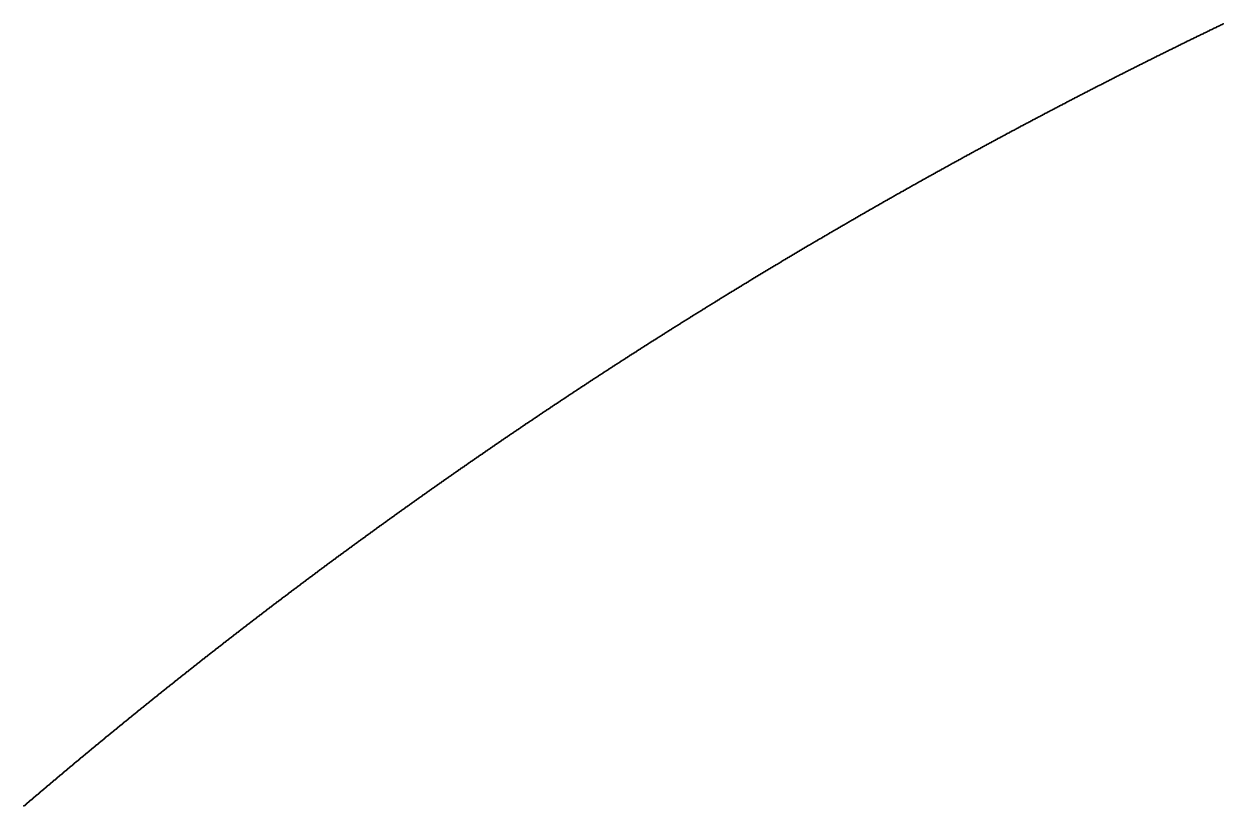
# Model space of a CAD drawing. Header units: metres. Extents: x -84 to 84, y -84 to 84.
# Drawn here: x -54.68 to -36.49, y 63.92 to 75.77 of the extents above; entities that cross this region are included whole.
import ezdxf

# ---------------------------------------------------------------- set-up
doc = ezdxf.new("R2010")
doc.units = ezdxf.units.M

msp = doc.modelspace()

# ---------------------------------------------------------------- linework, layer by layer
for p in [(-36.716, 75.665), (-36.703, 75.672), (-36.69, 75.678), (-36.677, 75.684), (-36.663, 75.691), (-36.65, 75.697), (-36.637, 75.704), (-36.624, 75.71), (-36.61, 75.716), (-36.597, 75.723), (-36.584, 75.729), (-36.571, 75.736), (-36.558, 75.742), (-36.544, 75.748), (-36.531, 75.755), (-36.518, 75.761), (-36.505, 75.767), (-36.491, 75.774), (-37.099, 75.479), (-37.086, 75.485), (-37.072, 75.492), (-37.059, 75.498), (-37.046, 75.505), (-37.033, 75.511), (-37.02, 75.517), (-37.006, 75.524), (-36.993, 75.53), (-36.98, 75.537), (-36.967, 75.543), (-36.954, 75.55), (-36.941, 75.556), (-36.927, 75.563), (-36.914, 75.569), (-36.901, 75.575), (-36.888, 75.582), (-36.875, 75.588), (-36.861, 75.595), (-36.848, 75.601), (-36.835, 75.608), (-36.822, 75.614), (-36.809, 75.62), (-36.795, 75.627), (-36.782, 75.633), (-36.769, 75.64), (-36.756, 75.646), (-36.743, 75.652), (-36.729, 75.659), (-37.467, 75.297), (-37.454, 75.303), (-37.441, 75.31), (-37.428, 75.316), (-37.415, 75.323), (-37.402, 75.329), (-37.388, 75.336), (-37.375, 75.342), (-37.362, 75.349), (-37.349, 75.355), (-37.336, 75.362), (-37.323, 75.368), (-37.309, 75.375), (-37.296, 75.381), (-37.283, 75.388), (-37.27, 75.394), (-37.257, 75.401), (-37.244, 75.407), (-37.23, 75.414), (-37.217, 75.42), (-37.204, 75.427), (-37.191, 75.433), (-37.178, 75.44), (-37.165, 75.446), (-37.151, 75.453), (-37.138, 75.459), (-37.125, 75.466), (-37.112, 75.472), (-37.822, 75.12), (-37.809, 75.126), (-37.796, 75.133), (-37.782, 75.139), (-37.769, 75.146), (-37.756, 75.153), (-37.743, 75.159), (-37.73, 75.166), (-37.717, 75.172), (-37.704, 75.179), (-37.691, 75.185), (-37.677, 75.192), (-37.664, 75.199), (-37.651, 75.205), (-37.638, 75.212), (-37.625, 75.218), (-37.612, 75.225), (-37.599, 75.231), (-37.586, 75.238), (-37.572, 75.244), (-37.559, 75.251), (-37.546, 75.258), (-37.533, 75.264), (-37.52, 75.271), (-37.507, 75.277), (-37.494, 75.284), (-37.48, 75.29), (-38.189, 74.934), (-38.175, 74.941), (-38.162, 74.947), (-38.149, 74.954), (-38.136, 74.961), (-38.123, 74.967), (-38.11, 74.974), (-38.097, 74.981), (-38.084, 74.987), (-38.071, 74.994), (-38.058, 75.001), (-38.045, 75.007), (-38.031, 75.014), (-38.018, 75.02), (-38.005, 75.027), (-37.992, 75.034), (-37.979, 75.04), (-37.966, 75.047), (-37.953, 75.054), (-37.94, 75.06), (-37.927, 75.067), (-37.914, 75.073), (-37.9, 75.08), (-37.887, 75.087), (-37.874, 75.093), (-37.861, 75.1), (-37.848, 75.106), (-37.835, 75.113), (-38.541, 74.754), (-38.528, 74.76), (-38.515, 74.767), (-38.502, 74.774), (-38.489, 74.78), (-38.476, 74.787), (-38.463, 74.794), (-38.45, 74.801), (-38.437, 74.807), (-38.424, 74.814), (-38.411, 74.821), (-38.398, 74.827), (-38.385, 74.834), (-38.372, 74.841), (-38.359, 74.847), (-38.345, 74.854), (-38.332, 74.861), (-38.319, 74.867), (-38.306, 74.874), (-38.293, 74.881), (-38.28, 74.887), (-38.267, 74.894), (-38.254, 74.901), (-38.241, 74.907), (-38.228, 74.914), (-38.215, 74.921), (-38.202, 74.927), (-38.893, 74.571), (-38.88, 74.578), (-38.867, 74.585), (-38.854, 74.592), (-38.841, 74.598), (-38.828, 74.605), (-38.815, 74.612), (-38.802, 74.619), (-38.789, 74.626), (-38.776, 74.632), (-38.763, 74.639), (-38.75, 74.646), (-38.737, 74.653), (-38.724, 74.659), (-38.711, 74.666), (-38.698, 74.673), (-38.685, 74.68), (-38.672, 74.686), (-38.659, 74.693), (-38.646, 74.7), (-38.633, 74.706), (-38.62, 74.713), (-38.607, 74.72), (-38.594, 74.727), (-38.58, 74.733), (-38.567, 74.74), (-38.554, 74.747), (-39.244, 74.387), (-39.231, 74.394), (-39.218, 74.401), (-39.205, 74.408), (-39.192, 74.415), (-39.179, 74.422), (-39.166, 74.428), (-39.153, 74.435), (-39.14, 74.442), (-39.127, 74.449), (-39.114, 74.456), (-39.101, 74.463), (-39.088, 74.469), (-39.075, 74.476), (-39.062, 74.483), (-39.049, 74.49), (-39.036, 74.497), (-39.023, 74.503), (-39.01, 74.51), (-38.997, 74.517), (-38.984, 74.524), (-38.971, 74.531), (-38.958, 74.537), (-38.945, 74.544), (-38.932, 74.551), (-38.919, 74.558), (-38.906, 74.565), (-39.582, 74.209), (-39.569, 74.216), (-39.556, 74.223), (-39.543, 74.23), (-39.53, 74.236), (-39.517, 74.243), (-39.504, 74.25), (-39.491, 74.257), (-39.478, 74.264), (-39.465, 74.271), (-39.452, 74.278), (-39.439, 74.285), (-39.426, 74.291), (-39.413, 74.298), (-39.4, 74.305), (-39.387, 74.312), (-39.374, 74.319), (-39.361, 74.326), (-39.348, 74.333), (-39.335, 74.34), (-39.322, 74.346), (-39.309, 74.353), (-39.296, 74.36), (-39.283, 74.367), (-39.27, 74.374), (-39.257, 74.381), (-39.918, 74.029), (-39.905, 74.036), (-39.892, 74.043), (-39.879, 74.05), (-39.866, 74.057), (-39.853, 74.063), (-39.84, 74.07), (-39.828, 74.077), (-39.815, 74.084), (-39.802, 74.091), (-39.789, 74.098), (-39.776, 74.105), (-39.763, 74.112), (-39.75, 74.119), (-39.737, 74.126), (-39.724, 74.133), (-39.711, 74.14), (-39.698, 74.147), (-39.685, 74.154), (-39.672, 74.161), (-39.659, 74.167), (-39.646, 74.174), (-39.633, 74.181), (-39.62, 74.188), (-39.608, 74.195), (-39.595, 74.202), (-40.254, 73.847), (-40.241, 73.854), (-40.228, 73.861), (-40.215, 73.868), (-40.202, 73.875), (-40.189, 73.882), (-40.176, 73.889), (-40.163, 73.896), (-40.15, 73.903), (-40.138, 73.91), (-40.125, 73.917), (-40.112, 73.924), (-40.099, 73.931), (-40.086, 73.938), (-40.073, 73.945), (-40.06, 73.952), (-40.047, 73.959), (-40.034, 73.966), (-40.021, 73.973), (-40.008, 73.98), (-39.996, 73.987), (-39.983, 73.994), (-39.97, 74.001), (-39.957, 74.008), (-39.944, 74.015), (-39.931, 74.022), (-40.588, 73.664), (-40.576, 73.671), (-40.563, 73.678), (-40.55, 73.685), (-40.537, 73.692), (-40.524, 73.699), (-40.511, 73.706), (-40.498, 73.713), (-40.486, 73.72), (-40.473, 73.727), (-40.46, 73.734), (-40.447, 73.742), (-40.434, 73.749), (-40.421, 73.756), (-40.408, 73.763), (-40.395, 73.77), (-40.383, 73.777), (-40.37, 73.784), (-40.357, 73.791), (-40.344, 73.798), (-40.331, 73.805), (-40.318, 73.812), (-40.305, 73.819), (-40.292, 73.826), (-40.279, 73.833), (-40.267, 73.84), (-40.922, 73.479), (-40.91, 73.486), (-40.897, 73.493), (-40.884, 73.5), (-40.871, 73.508), (-40.858, 73.515), (-40.845, 73.522), (-40.833, 73.529), (-40.82, 73.536), (-40.807, 73.543), (-40.794, 73.55), (-40.781, 73.557), (-40.768, 73.565), (-40.756, 73.572), (-40.743, 73.579), (-40.73, 73.586), (-40.717, 73.593), (-40.704, 73.6), (-40.691, 73.607), (-40.678, 73.614), (-40.666, 73.621), (-40.653, 73.628), (-40.64, 73.636), (-40.627, 73.643), (-40.614, 73.65), (-40.601, 73.657), (-41.243, 73.3), (-41.23, 73.307), (-41.217, 73.314), (-41.204, 73.322), (-41.192, 73.329), (-41.179, 73.336), (-41.166, 73.343), (-41.153, 73.35), (-41.14, 73.358), (-41.128, 73.365), (-41.115, 73.372), (-41.102, 73.379), (-41.089, 73.386), (-41.076, 73.393), (-41.063, 73.4), (-41.051, 73.408), (-41.038, 73.415), (-41.025, 73.422), (-41.012, 73.429), (-40.999, 73.436), (-40.987, 73.443), (-40.974, 73.451), (-40.961, 73.458), (-40.948, 73.465), (-40.935, 73.472), (-41.562, 73.12), (-41.55, 73.127), (-41.537, 73.134), (-41.524, 73.141), (-41.511, 73.149), (-41.498, 73.156), (-41.486, 73.163), (-41.473, 73.17), (-41.46, 73.178), (-41.447, 73.185), (-41.435, 73.192), (-41.422, 73.199), (-41.409, 73.206), (-41.396, 73.214), (-41.383, 73.221), (-41.371, 73.228), (-41.358, 73.235), (-41.345, 73.242), (-41.332, 73.25), (-41.32, 73.257), (-41.307, 73.264), (-41.294, 73.271), (-41.281, 73.278), (-41.268, 73.286), (-41.256, 73.293), (-41.881, 72.938), (-41.868, 72.945), (-41.856, 72.952), (-41.843, 72.96), (-41.83, 72.967), (-41.817, 72.974), (-41.805, 72.982), (-41.792, 72.989), (-41.779, 72.996), (-41.766, 73.003), (-41.754, 73.011), (-41.741, 73.018), (-41.728, 73.025), (-41.715, 73.033), (-41.703, 73.04), (-41.69, 73.047), (-41.677, 73.054), (-41.664, 73.062), (-41.652, 73.069), (-41.639, 73.076), (-41.626, 73.083), (-41.613, 73.091), (-41.601, 73.098), (-41.588, 73.105), (-41.575, 73.112), (-42.199, 72.755), (-42.186, 72.762), (-42.174, 72.769), (-42.161, 72.777), (-42.148, 72.784), (-42.135, 72.791), (-42.123, 72.799), (-42.11, 72.806), (-42.097, 72.813), (-42.085, 72.821), (-42.072, 72.828), (-42.059, 72.835), (-42.046, 72.843), (-42.034, 72.85), (-42.021, 72.857), (-42.008, 72.865), (-41.996, 72.872), (-41.983, 72.879), (-41.97, 72.887), (-41.957, 72.894), (-41.945, 72.901), (-41.932, 72.909), (-41.919, 72.916), (-41.907, 72.923), (-41.894, 72.93), (-42.516, 72.57), (-42.503, 72.577), (-42.491, 72.585), (-42.478, 72.592), (-42.465, 72.6), (-42.453, 72.607), (-42.44, 72.614), (-42.427, 72.622), (-42.415, 72.629), (-42.402, 72.637), (-42.389, 72.644), (-42.377, 72.651), (-42.364, 72.659), (-42.351, 72.666), (-42.339, 72.674), (-42.326, 72.681), (-42.313, 72.688), (-42.301, 72.696), (-42.288, 72.703), (-42.275, 72.71), (-42.263, 72.718), (-42.25, 72.725), (-42.237, 72.732), (-42.224, 72.74), (-42.212, 72.747), (-42.82, 72.391), (-42.807, 72.399), (-42.795, 72.406), (-42.782, 72.414), (-42.769, 72.421), (-42.757, 72.429), (-42.744, 72.436), (-42.731, 72.444), (-42.719, 72.451), (-42.706, 72.459), (-42.693, 72.466), (-42.681, 72.473), (-42.668, 72.481), (-42.655, 72.488), (-42.643, 72.496), (-42.63, 72.503), (-42.617, 72.511), (-42.605, 72.518), (-42.592, 72.525), (-42.579, 72.533), (-42.567, 72.54), (-42.554, 72.548), (-42.541, 72.555), (-42.529, 72.563), (-43.135, 72.204), (-43.123, 72.212), (-43.11, 72.219), (-43.098, 72.227), (-43.085, 72.234), (-43.072, 72.242), (-43.06, 72.249), (-43.047, 72.257), (-43.035, 72.264), (-43.022, 72.272), (-43.009, 72.279), (-42.997, 72.287), (-42.984, 72.294), (-42.971, 72.302), (-42.959, 72.309), (-42.946, 72.317), (-42.934, 72.324), (-42.921, 72.332), (-42.908, 72.339), (-42.896, 72.347), (-42.883, 72.354), (-42.87, 72.362), (-42.858, 72.369), (-42.845, 72.377), (-42.833, 72.384), (-43.438, 72.023), (-43.425, 72.031), (-43.412, 72.038), (-43.4, 72.046), (-43.387, 72.053), (-43.375, 72.061), (-43.362, 72.068), (-43.35, 72.076), (-43.337, 72.084), (-43.324, 72.091), (-43.312, 72.099), (-43.299, 72.106), (-43.287, 72.114), (-43.274, 72.121), (-43.261, 72.129), (-43.249, 72.136), (-43.236, 72.144), (-43.224, 72.151), (-43.211, 72.159), (-43.198, 72.166), (-43.186, 72.174), (-43.173, 72.182), (-43.161, 72.189), (-43.148, 72.197), (-43.739, 71.841), (-43.726, 71.848), (-43.714, 71.856), (-43.701, 71.863), (-43.689, 71.871), (-43.676, 71.879), (-43.664, 71.886), (-43.651, 71.894), (-43.639, 71.902), (-43.626, 71.909), (-43.614, 71.917), (-43.601, 71.924), (-43.588, 71.932), (-43.576, 71.94), (-43.563, 71.947), (-43.551, 71.955), (-43.538, 71.962), (-43.526, 71.97), (-43.513, 71.978), (-43.5, 71.985), (-43.488, 71.993), (-43.475, 72), (-43.463, 72.008), (-43.45, 72.015), (-44.027, 71.665), (-44.015, 71.672), (-44.002, 71.68), (-43.99, 71.688), (-43.977, 71.695), (-43.965, 71.703), (-43.952, 71.711), (-43.94, 71.718), (-43.927, 71.726), (-43.914, 71.734), (-43.902, 71.741), (-43.889, 71.749), (-43.877, 71.757), (-43.864, 71.764), (-43.852, 71.772), (-43.839, 71.78), (-43.827, 71.787), (-43.814, 71.795), (-43.802, 71.802), (-43.789, 71.81), (-43.777, 71.818), (-43.764, 71.825), (-43.752, 71.833), (-44.327, 71.48), (-44.315, 71.488), (-44.302, 71.495), (-44.29, 71.503), (-44.277, 71.511), (-44.265, 71.518), (-44.252, 71.526), (-44.24, 71.534), (-44.227, 71.542), (-44.215, 71.549), (-44.202, 71.557), (-44.19, 71.565), (-44.177, 71.572), (-44.165, 71.58), (-44.152, 71.588), (-44.14, 71.595), (-44.127, 71.603), (-44.115, 71.611), (-44.102, 71.619), (-44.09, 71.626), (-44.077, 71.634), (-44.065, 71.642), (-44.052, 71.649), (-44.04, 71.657), (-44.614, 71.301), (-44.601, 71.309), (-44.589, 71.317), (-44.576, 71.325), (-44.564, 71.333), (-44.551, 71.34), (-44.539, 71.348), (-44.527, 71.356), (-44.514, 71.364), (-44.502, 71.371), (-44.489, 71.379), (-44.477, 71.387), (-44.464, 71.395), (-44.452, 71.402), (-44.439, 71.41), (-44.427, 71.418), (-44.414, 71.426), (-44.402, 71.433), (-44.389, 71.441), (-44.377, 71.449), (-44.364, 71.457), (-44.352, 71.464), (-44.34, 71.472), (-44.912, 71.114), (-44.9, 71.122), (-44.887, 71.13), (-44.875, 71.138), (-44.862, 71.145), (-44.85, 71.153), (-44.838, 71.161), (-44.825, 71.169), (-44.813, 71.177), (-44.8, 71.185), (-44.788, 71.192), (-44.775, 71.2), (-44.763, 71.208), (-44.751, 71.216), (-44.738, 71.224), (-44.726, 71.231), (-44.713, 71.239), (-44.701, 71.247), (-44.688, 71.255), (-44.676, 71.263), (-44.664, 71.27), (-44.651, 71.278), (-44.639, 71.286), (-44.626, 71.294), (-45.197, 70.934), (-45.185, 70.941), (-45.173, 70.949), (-45.16, 70.957), (-45.148, 70.965), (-45.135, 70.973), (-45.123, 70.981), (-45.111, 70.989), (-45.098, 70.996), (-45.086, 71.004), (-45.073, 71.012), (-45.061, 71.02), (-45.049, 71.028), (-45.036, 71.036), (-45.024, 71.044), (-45.011, 71.051), (-44.999, 71.059), (-44.987, 71.067), (-44.974, 71.075), (-44.962, 71.083), (-44.949, 71.091), (-44.937, 71.099), (-44.925, 71.106), (-45.482, 70.752), (-45.469, 70.76), (-45.457, 70.768), (-45.445, 70.775), (-45.432, 70.783), (-45.42, 70.791), (-45.408, 70.799), (-45.395, 70.807), (-45.383, 70.815), (-45.371, 70.823), (-45.358, 70.831), (-45.346, 70.839), (-45.333, 70.847), (-45.321, 70.855), (-45.309, 70.863), (-45.296, 70.87), (-45.284, 70.878), (-45.272, 70.886), (-45.259, 70.894), (-45.247, 70.902), (-45.234, 70.91), (-45.222, 70.918), (-45.21, 70.926), (-45.766, 70.569), (-45.753, 70.577), (-45.741, 70.585), (-45.729, 70.593), (-45.716, 70.601), (-45.704, 70.609), (-45.692, 70.617), (-45.679, 70.625), (-45.667, 70.633), (-45.655, 70.64), (-45.642, 70.648), (-45.63, 70.656), (-45.618, 70.664), (-45.605, 70.672), (-45.593, 70.68), (-45.581, 70.688), (-45.568, 70.696), (-45.556, 70.704), (-45.544, 70.712), (-45.531, 70.72), (-45.519, 70.728), (-45.507, 70.736), (-45.494, 70.744), (-46.036, 70.393), (-46.024, 70.401), (-46.012, 70.409), (-45.999, 70.417), (-45.987, 70.425), (-45.975, 70.433), (-45.963, 70.441), (-45.95, 70.449), (-45.938, 70.457), (-45.926, 70.465), (-45.913, 70.473), (-45.901, 70.481), (-45.889, 70.489), (-45.876, 70.497), (-45.864, 70.505), (-45.852, 70.513), (-45.839, 70.521), (-45.827, 70.529), (-45.815, 70.537), (-45.803, 70.545), (-45.79, 70.553), (-45.778, 70.561), (-46.319, 70.208), (-46.306, 70.216), (-46.294, 70.224), (-46.282, 70.232), (-46.27, 70.24), (-46.257, 70.248), (-46.245, 70.256), (-46.233, 70.264), (-46.221, 70.272), (-46.208, 70.28), (-46.196, 70.288), (-46.184, 70.296), (-46.171, 70.304), (-46.159, 70.312), (-46.147, 70.32), (-46.135, 70.328), (-46.122, 70.336), (-46.11, 70.344), (-46.098, 70.353), (-46.085, 70.361), (-46.073, 70.369), (-46.061, 70.377), (-46.049, 70.385), (-46.6, 70.021), (-46.588, 70.029), (-46.576, 70.037), (-46.563, 70.046), (-46.551, 70.054), (-46.539, 70.062), (-46.527, 70.07), (-46.515, 70.078), (-46.502, 70.086), (-46.49, 70.094), (-46.478, 70.102), (-46.466, 70.11), (-46.453, 70.119), (-46.441, 70.127), (-46.429, 70.135), (-46.417, 70.143), (-46.404, 70.151), (-46.392, 70.159), (-46.38, 70.167), (-46.368, 70.175), (-46.355, 70.183), (-46.343, 70.191), (-46.331, 70.199), (-46.869, 69.842), (-46.857, 69.85), (-46.844, 69.858), (-46.832, 69.866), (-46.82, 69.875), (-46.808, 69.883), (-46.796, 69.891), (-46.783, 69.899), (-46.771, 69.907), (-46.759, 69.915), (-46.747, 69.924), (-46.735, 69.932), (-46.722, 69.94), (-46.71, 69.948), (-46.698, 69.956), (-46.686, 69.964), (-46.674, 69.972), (-46.661, 69.981), (-46.649, 69.989), (-46.637, 69.997), (-46.625, 70.005), (-46.612, 70.013), (-47.137, 69.662), (-47.125, 69.67), (-47.112, 69.678), (-47.1, 69.686), (-47.088, 69.694), (-47.076, 69.703), (-47.064, 69.711), (-47.052, 69.719), (-47.039, 69.727), (-47.027, 69.736), (-47.015, 69.744), (-47.003, 69.752), (-46.991, 69.76), (-46.978, 69.768), (-46.966, 69.776), (-46.954, 69.785), (-46.942, 69.793), (-46.93, 69.801), (-46.918, 69.809), (-46.905, 69.817), (-46.893, 69.826), (-46.881, 69.834), (-47.404, 69.48), (-47.392, 69.489), (-47.38, 69.497), (-47.368, 69.505), (-47.355, 69.513), (-47.343, 69.522), (-47.331, 69.53), (-47.319, 69.538), (-47.307, 69.546), (-47.295, 69.555), (-47.283, 69.563), (-47.27, 69.571), (-47.258, 69.579), (-47.246, 69.588), (-47.234, 69.596), (-47.222, 69.604), (-47.21, 69.612), (-47.198, 69.621), (-47.185, 69.629), (-47.173, 69.637), (-47.161, 69.645), (-47.149, 69.653), (-47.671, 69.298), (-47.658, 69.306), (-47.646, 69.315), (-47.634, 69.323), (-47.622, 69.331), (-47.61, 69.339), (-47.598, 69.348), (-47.586, 69.356), (-47.574, 69.364), (-47.562, 69.373), (-47.549, 69.381), (-47.537, 69.389), (-47.525, 69.398), (-47.513, 69.406), (-47.501, 69.414), (-47.489, 69.422), (-47.477, 69.431), (-47.465, 69.439), (-47.452, 69.447), (-47.44, 69.455), (-47.428, 69.464), (-47.416, 69.472), (-47.936, 69.115), (-47.924, 69.123), (-47.912, 69.131), (-47.9, 69.14), (-47.888, 69.148), (-47.876, 69.156), (-47.864, 69.165), (-47.852, 69.173), (-47.84, 69.181), (-47.828, 69.19), (-47.816, 69.198), (-47.804, 69.206), (-47.791, 69.215), (-47.779, 69.223), (-47.767, 69.231), (-47.755, 69.24), (-47.743, 69.248), (-47.731, 69.256), (-47.719, 69.265), (-47.707, 69.273), (-47.695, 69.281), (-47.683, 69.29), (-48.201, 68.93), (-48.189, 68.939), (-48.177, 68.947), (-48.165, 68.955), (-48.153, 68.964), (-48.141, 68.972), (-48.129, 68.981), (-48.117, 68.989), (-48.105, 68.997), (-48.093, 69.006), (-48.081, 69.014), (-48.069, 69.023), (-48.057, 69.031), (-48.045, 69.039), (-48.033, 69.048), (-48.021, 69.056), (-48.009, 69.064), (-47.997, 69.073), (-47.985, 69.081), (-47.973, 69.089), (-47.96, 69.098), (-47.948, 69.106), (-48.454, 68.753), (-48.442, 68.762), (-48.43, 68.77), (-48.418, 68.779), (-48.406, 68.787), (-48.394, 68.795), (-48.382, 68.804), (-48.37, 68.812), (-48.358, 68.821), (-48.346, 68.829), (-48.334, 68.838), (-48.322, 68.846), (-48.31, 68.854), (-48.298, 68.863), (-48.286, 68.871), (-48.274, 68.88), (-48.262, 68.888), (-48.25, 68.897), (-48.238, 68.905), (-48.226, 68.913), (-48.214, 68.922), (-48.718, 68.567), (-48.706, 68.575), (-48.694, 68.584), (-48.682, 68.592), (-48.67, 68.601), (-48.658, 68.609), (-48.646, 68.618), (-48.634, 68.626), (-48.622, 68.635), (-48.61, 68.643), (-48.598, 68.652), (-48.586, 68.66), (-48.574, 68.669), (-48.562, 68.677), (-48.55, 68.686), (-48.538, 68.694), (-48.526, 68.702), (-48.514, 68.711), (-48.502, 68.719), (-48.49, 68.728), (-48.478, 68.736), (-48.466, 68.745), (-48.969, 68.388), (-48.957, 68.397), (-48.945, 68.405), (-48.933, 68.414), (-48.921, 68.422), (-48.909, 68.431), (-48.897, 68.439), (-48.885, 68.448), (-48.873, 68.456), (-48.861, 68.465), (-48.849, 68.473), (-48.837, 68.482), (-48.825, 68.49), (-48.813, 68.499), (-48.801, 68.507), (-48.789, 68.516), (-48.777, 68.524), (-48.766, 68.533), (-48.754, 68.541), (-48.742, 68.55), (-48.73, 68.558), (-49.219, 68.208), (-49.207, 68.217), (-49.195, 68.225), (-49.183, 68.234), (-49.172, 68.243), (-49.16, 68.251), (-49.148, 68.26), (-49.136, 68.268), (-49.124, 68.277), (-49.112, 68.285), (-49.1, 68.294), (-49.088, 68.303), (-49.076, 68.311), (-49.064, 68.32), (-49.052, 68.328), (-49.04, 68.337), (-49.028, 68.345), (-49.016, 68.354), (-49.005, 68.362), (-48.993, 68.371), (-48.981, 68.379), (-49.469, 68.028), (-49.457, 68.036), (-49.445, 68.045), (-49.433, 68.053), (-49.421, 68.062), (-49.41, 68.071), (-49.398, 68.079), (-49.386, 68.088), (-49.374, 68.096), (-49.362, 68.105), (-49.35, 68.114), (-49.338, 68.122), (-49.326, 68.131), (-49.314, 68.14), (-49.302, 68.148), (-49.291, 68.157), (-49.279, 68.165), (-49.267, 68.174), (-49.255, 68.182), (-49.243, 68.191), (-49.231, 68.2), (-49.718, 67.846), (-49.706, 67.855), (-49.694, 67.863), (-49.682, 67.872), (-49.671, 67.881), (-49.659, 67.889), (-49.647, 67.898), (-49.635, 67.907), (-49.623, 67.915), (-49.611, 67.924), (-49.6, 67.933), (-49.588, 67.941), (-49.576, 67.95), (-49.564, 67.958), (-49.552, 67.967), (-49.54, 67.976), (-49.528, 67.984), (-49.516, 67.993), (-49.505, 68.002), (-49.493, 68.01), (-49.481, 68.019), (-49.966, 67.663), (-49.955, 67.672), (-49.943, 67.681), (-49.931, 67.69), (-49.919, 67.698), (-49.907, 67.707), (-49.896, 67.716), (-49.884, 67.724), (-49.872, 67.733), (-49.86, 67.742), (-49.848, 67.75), (-49.836, 67.759), (-49.825, 67.768), (-49.813, 67.777), (-49.801, 67.785), (-49.789, 67.794), (-49.777, 67.803), (-49.765, 67.811), (-49.754, 67.82), (-49.742, 67.829), (-49.73, 67.837), (-50.214, 67.48), (-50.202, 67.489), (-50.191, 67.498), (-50.179, 67.506), (-50.167, 67.515), (-50.155, 67.524), (-50.144, 67.533), (-50.132, 67.541), (-50.12, 67.55), (-50.108, 67.559), (-50.096, 67.567), (-50.085, 67.576), (-50.073, 67.585), (-50.061, 67.594), (-50.049, 67.602), (-50.037, 67.611), (-50.026, 67.62), (-50.014, 67.629), (-50.002, 67.637), (-49.99, 67.646), (-49.978, 67.655), (-50.461, 67.296), (-50.45, 67.304), (-50.438, 67.313), (-50.426, 67.322), (-50.414, 67.331), (-50.403, 67.34), (-50.391, 67.348), (-50.379, 67.357), (-50.367, 67.366), (-50.356, 67.375), (-50.344, 67.384), (-50.332, 67.392), (-50.32, 67.401), (-50.308, 67.41), (-50.297, 67.419), (-50.285, 67.427), (-50.273, 67.436), (-50.261, 67.445), (-50.25, 67.454), (-50.238, 67.462), (-50.226, 67.471), (-50.696, 67.119), (-50.684, 67.128), (-50.673, 67.137), (-50.661, 67.146), (-50.649, 67.155), (-50.637, 67.163), (-50.626, 67.172), (-50.614, 67.181), (-50.602, 67.19), (-50.591, 67.199), (-50.579, 67.208), (-50.567, 67.216), (-50.555, 67.225), (-50.544, 67.234), (-50.532, 67.243), (-50.52, 67.252), (-50.508, 67.26), (-50.497, 67.269), (-50.485, 67.278), (-50.473, 67.287), (-50.942, 66.933), (-50.93, 66.942), (-50.918, 66.951), (-50.907, 66.96), (-50.895, 66.969), (-50.883, 66.978), (-50.872, 66.986), (-50.86, 66.995), (-50.848, 67.004), (-50.837, 67.013), (-50.825, 67.022), (-50.813, 67.031), (-50.801, 67.04), (-50.79, 67.048), (-50.778, 67.057), (-50.766, 67.066), (-50.755, 67.075), (-50.743, 67.084), (-50.731, 67.093), (-50.719, 67.102), (-50.708, 67.11), (-51.175, 66.755), (-51.164, 66.764), (-51.152, 66.773), (-51.14, 66.782), (-51.129, 66.791), (-51.117, 66.8), (-51.105, 66.809), (-51.094, 66.818), (-51.082, 66.826), (-51.07, 66.835), (-51.059, 66.844), (-51.047, 66.853), (-51.035, 66.862), (-51.024, 66.871), (-51.012, 66.88), (-51, 66.889), (-50.989, 66.898), (-50.977, 66.907), (-50.965, 66.915), (-50.954, 66.924), (-51.42, 66.567), (-51.408, 66.576), (-51.396, 66.585), (-51.385, 66.594), (-51.373, 66.603), (-51.362, 66.612), (-51.35, 66.621), (-51.338, 66.63), (-51.327, 66.639), (-51.315, 66.648), (-51.303, 66.657), (-51.292, 66.666), (-51.28, 66.675), (-51.268, 66.684), (-51.257, 66.693), (-51.245, 66.702), (-51.234, 66.71), (-51.222, 66.719), (-51.21, 66.728), (-51.199, 66.737), (-51.187, 66.746), (-51.652, 66.388), (-51.64, 66.397), (-51.629, 66.406), (-51.617, 66.415), (-51.605, 66.424), (-51.594, 66.433), (-51.582, 66.442), (-51.571, 66.451), (-51.559, 66.46), (-51.547, 66.469), (-51.536, 66.477), (-51.524, 66.486), (-51.513, 66.495), (-51.501, 66.504), (-51.489, 66.513), (-51.478, 66.522), (-51.466, 66.531), (-51.455, 66.54), (-51.443, 66.549), (-51.431, 66.558), (-51.883, 66.207), (-51.872, 66.216), (-51.86, 66.225), (-51.849, 66.234), (-51.837, 66.243), (-51.826, 66.252), (-51.814, 66.261), (-51.802, 66.27), (-51.791, 66.279), (-51.779, 66.288), (-51.768, 66.297), (-51.756, 66.306), (-51.745, 66.315), (-51.733, 66.324), (-51.721, 66.333), (-51.71, 66.342), (-51.698, 66.351), (-51.687, 66.36), (-51.675, 66.37), (-51.663, 66.379), (-52.114, 66.026), (-52.103, 66.035), (-52.091, 66.044), (-52.08, 66.053), (-52.068, 66.062), (-52.057, 66.071), (-52.045, 66.08), (-52.034, 66.089), (-52.022, 66.098), (-52.01, 66.107), (-51.999, 66.116), (-51.987, 66.125), (-51.976, 66.135), (-51.964, 66.144), (-51.953, 66.153), (-51.941, 66.162), (-51.93, 66.171), (-51.918, 66.18), (-51.906, 66.189), (-51.895, 66.198), (-52.345, 65.843), (-52.333, 65.853), (-52.322, 65.862), (-52.31, 65.871), (-52.299, 65.88), (-52.287, 65.889), (-52.276, 65.898), (-52.264, 65.907), (-52.253, 65.916), (-52.241, 65.926), (-52.229, 65.935), (-52.218, 65.944), (-52.206, 65.953), (-52.195, 65.962), (-52.183, 65.971), (-52.172, 65.98), (-52.16, 65.989), (-52.149, 65.998), (-52.137, 66.007), (-52.126, 66.017), (-52.574, 65.661), (-52.563, 65.67), (-52.551, 65.679), (-52.54, 65.688), (-52.528, 65.697), (-52.517, 65.706), (-52.505, 65.715), (-52.494, 65.725), (-52.482, 65.734), (-52.471, 65.743), (-52.459, 65.752), (-52.448, 65.761), (-52.436, 65.77), (-52.425, 65.78), (-52.413, 65.789), (-52.402, 65.798), (-52.391, 65.807), (-52.379, 65.816), (-52.368, 65.825), (-52.356, 65.834), (-52.803, 65.477), (-52.792, 65.486), (-52.78, 65.495), (-52.769, 65.504), (-52.757, 65.514), (-52.746, 65.523), (-52.735, 65.532), (-52.723, 65.541), (-52.712, 65.55), (-52.7, 65.56), (-52.689, 65.569), (-52.677, 65.578), (-52.666, 65.587), (-52.654, 65.596), (-52.643, 65.605), (-52.631, 65.615), (-52.62, 65.624), (-52.609, 65.633), (-52.597, 65.642), (-52.586, 65.651), (-53.02, 65.301), (-53.009, 65.311), (-52.997, 65.32), (-52.986, 65.329), (-52.974, 65.338), (-52.963, 65.348), (-52.952, 65.357), (-52.94, 65.366), (-52.929, 65.375), (-52.917, 65.385), (-52.906, 65.394), (-52.895, 65.403), (-52.883, 65.412), (-52.872, 65.421), (-52.86, 65.431), (-52.849, 65.44), (-52.837, 65.449), (-52.826, 65.458), (-52.815, 65.468), (-53.248, 65.116), (-53.236, 65.125), (-53.225, 65.135), (-53.214, 65.144), (-53.202, 65.153), (-53.191, 65.163), (-53.18, 65.172), (-53.168, 65.181), (-53.157, 65.19), (-53.145, 65.2), (-53.134, 65.209), (-53.123, 65.218), (-53.111, 65.227), (-53.1, 65.237), (-53.088, 65.246), (-53.077, 65.255), (-53.066, 65.264), (-53.054, 65.274), (-53.043, 65.283), (-53.031, 65.292), (-53.475, 64.93), (-53.464, 64.939), (-53.452, 64.949), (-53.441, 64.958), (-53.43, 64.967), (-53.418, 64.977), (-53.407, 64.986), (-53.396, 64.995), (-53.384, 65.005), (-53.373, 65.014), (-53.361, 65.023), (-53.35, 65.032), (-53.339, 65.042), (-53.327, 65.051), (-53.316, 65.06), (-53.305, 65.07), (-53.293, 65.079), (-53.282, 65.088), (-53.271, 65.098), (-53.259, 65.107), (-53.69, 64.752), (-53.679, 64.762), (-53.667, 64.771), (-53.656, 64.781), (-53.645, 64.79), (-53.633, 64.799), (-53.622, 64.809), (-53.611, 64.818), (-53.6, 64.827), (-53.588, 64.837), (-53.577, 64.846), (-53.566, 64.855), (-53.554, 64.865), (-53.543, 64.874), (-53.532, 64.883), (-53.52, 64.893), (-53.509, 64.902), (-53.498, 64.911), (-53.486, 64.921), (-53.916, 64.565), (-53.905, 64.574), (-53.893, 64.584), (-53.882, 64.593), (-53.871, 64.602), (-53.859, 64.612), (-53.848, 64.621), (-53.837, 64.631), (-53.826, 64.64), (-53.814, 64.649), (-53.803, 64.659), (-53.792, 64.668), (-53.78, 64.677), (-53.769, 64.687), (-53.758, 64.696), (-53.747, 64.706), (-53.735, 64.715), (-53.724, 64.724), (-53.713, 64.734), (-53.701, 64.743), (-54.13, 64.386), (-54.119, 64.395), (-54.107, 64.405), (-54.096, 64.414), (-54.085, 64.424), (-54.074, 64.433), (-54.062, 64.442), (-54.051, 64.452), (-54.04, 64.461), (-54.029, 64.471), (-54.017, 64.48), (-54.006, 64.49), (-53.995, 64.499), (-53.983, 64.508), (-53.972, 64.518), (-53.961, 64.527), (-53.95, 64.537), (-53.938, 64.546), (-53.927, 64.555), (-54.343, 64.206), (-54.332, 64.216), (-54.321, 64.225), (-54.309, 64.235), (-54.298, 64.244), (-54.287, 64.253), (-54.276, 64.263), (-54.265, 64.272), (-54.253, 64.282), (-54.242, 64.291), (-54.231, 64.301), (-54.22, 64.31), (-54.208, 64.32), (-54.197, 64.329), (-54.186, 64.339), (-54.175, 64.348), (-54.163, 64.357), (-54.152, 64.367), (-54.141, 64.376), (-54.556, 64.026), (-54.545, 64.035), (-54.533, 64.045), (-54.522, 64.054), (-54.511, 64.064), (-54.5, 64.073), (-54.489, 64.083), (-54.477, 64.092), (-54.466, 64.102), (-54.455, 64.111), (-54.444, 64.121), (-54.433, 64.13), (-54.422, 64.14), (-54.41, 64.149), (-54.399, 64.159), (-54.388, 64.168), (-54.377, 64.178), (-54.365, 64.187), (-54.354, 64.197), (-54.679, 63.921), (-54.668, 63.93), (-54.656, 63.94), (-54.645, 63.949), (-54.634, 63.959), (-54.623, 63.969), (-54.612, 63.978), (-54.601, 63.988), (-54.589, 63.997), (-54.578, 64.007), (-54.567, 64.016)]:
    msp.add_point(p)

doc.saveas('drawing.dxf')
